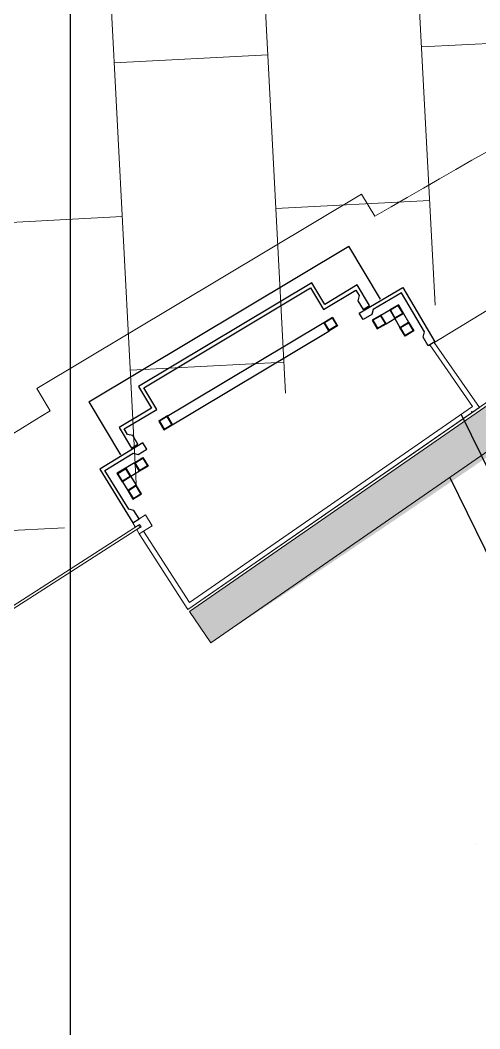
# Model space of a CAD drawing. Header units: millimetres. Extents: x 9159 to 17971, y 10368 to 13314.
# Drawn here: x 13737.9 to 13920, y 11717.4 to 12117 of the extents above; entities that cross this region are included whole.
import ezdxf

# ---------------------------------------------------------------- set-up
doc = ezdxf.new("R2010")
doc.units = ezdxf.units.MM
doc.header["$LTSCALE"] = 5
doc.layers.add('200-InsPoint-3D', color=3, linetype='Continuous', plot=False)
for name, color, linetype, lineweight in [('A-DUVAR', 5, 'Continuous', 18), ('ALCIPANEL', 94, 'Continuous', 18), ('Ar-WINDOW-GLASS', 124, 'Continuous', 5), ('AR-WINDOW-PROFILE', 154, 'Continuous', 13), ('fusya-hatch', 230, 'Continuous', 0), ('kesit', 7, 'Continuous', 0), ('S-Fibrobeton', 26, 'Continuous', 25), ('S-Karkas', 48, 'Continuous', 25), ('S-Ölçü', 140, 'Continuous', 5), ('SAF_DOSEME-TAS3', 251, 'Continuous', 0), ('SİLME  İZ', 42, 'Continuous', 0), ('YAZI', 250, 'Continuous', 30)]:
    doc.layers.add(name, color=color, linetype=linetype, lineweight=lineweight)

# ---------------------------------------------------------------- blocks, each defined once
blk = doc.blocks.new('kln2')
at = {"layer": 'S-Fibrobeton'}
blk.add_line((-2307.88, -9774.31, 0), (-2420.85, -9814.76, 0), dxfattribs=at)
at = {"layer": 'S-Fibrobeton', "elevation": 0}
for points in [[(-2307.88, -9774.31), (-2316.11, -9751.24)], [(-2429.13, -9791.69), (-2420.85, -9814.76)]]:
    blk.add_lwpolyline(points, dxfattribs=at)
at = {"layer": 'S-Fibrobeton'}
blk.add_lwpolyline([(-2328.37, -9776.39), (-2331.74, -9766.98), (-2317.62, -9761.92), (-2320.82, -9752.98), (-2323.65, -9753.99), (-2322.3, -9757.76), (-2320.38, -9758.66), (-2319.54, -9761.02), (-2333.66, -9766.07), (-2330.29, -9775.49), (-2402.78, -9801.44), (-2406.15, -9792.02), (-2420.28, -9797.08), (-2421.12, -9794.73), (-2420.21, -9792.81), (-2421.56, -9789.04), (-2424.38, -9790.05), (-2421.18, -9799), (-2407.06, -9793.94), (-2403.69, -9803.36)], close=True, dxfattribs=at)
at = {"layer": 'S-Karkas', "elevation": 0}
for points in [[(-2334.89, -9757.62), (-2406.62, -9783.3)], [(-2333.54, -9761.39), (-2405.27, -9787.07)]]:
    blk.add_lwpolyline(points, dxfattribs=at)
for points in [[(-2334.89, -9757.62), (-2338.66, -9758.97), (-2337.31, -9762.74), (-2333.54, -9761.39)], [(-2335.01, -9757.88), (-2338.4, -9759.09), (-2337.19, -9762.48), (-2333.8, -9761.27)], [(-2410.38, -9784.65), (-2406.62, -9783.3), (-2405.27, -9787.07), (-2409.04, -9788.42)], [(-2410.13, -9784.77), (-2406.74, -9783.56), (-2405.53, -9786.95), (-2408.91, -9788.16)]]:
    blk.add_lwpolyline(points, close=True, dxfattribs=at)
blk = doc.blocks.new('asdasd')
at = {"layer": 'S-Fibrobeton'}
blk.add_lwpolyline([(-4008.7, -9129.74), (-4027.39, -9136.93), (-4018.42, -9160.26), (-4015.62, -9159.19), (-4017.05, -9155.47), (-4018.99, -9154.61), (-4025.46, -9137.79), (-4013.28, -9133.12), (-4011.36, -9133.98), (-4007.63, -9132.54)], close=True, dxfattribs=at)
at = {"layer": 'S-Karkas'}
for points in [[(-4013.44, -9136.92), (-4009.71, -9135.49), (-4008.27, -9139.22), (-4012, -9140.65)], [(-4013.18, -9137.04), (-4009.82, -9135.74), (-4008.53, -9139.1), (-4011.89, -9140.4)], [(-4020.93, -9139.8), (-4017.2, -9138.37), (-4015.76, -9142.1), (-4019.5, -9143.53)], [(-4020.67, -9139.92), (-4017.31, -9138.62), (-4016.02, -9141.98), (-4019.38, -9143.28)], [(-4018.05, -9147.29), (-4016.62, -9151.03), (-4012.88, -9149.59), (-4014.32, -9145.86)], [(-4017.79, -9147.41), (-4016.5, -9150.77), (-4013.14, -9149.48), (-4014.43, -9146.12)]]:
    blk.add_lwpolyline(points, close=True, dxfattribs=at)
for points in [[(-4013.44, -9136.92), (-4020.93, -9139.8), (-4018.05, -9147.29)], [(-4012, -9140.65), (-4015.76, -9142.1), (-4014.32, -9145.86)]]:
    blk.add_lwpolyline(points, dxfattribs=at)
blk = doc.blocks.new('BLS2580')
at = {"layer": '200-InsPoint-3D'}
blk.add_point((0, 0), dxfattribs=at)
blk.add_point((0, 0), dxfattribs=at)
blk.add_point((0, 0), dxfattribs=at)
blk.add_point((0, 0), dxfattribs=at)
blk.add_point((0, 0), dxfattribs=at)
blk.add_point((0, 0), dxfattribs=at)
blk.add_point((0, 0), dxfattribs=at)
blk.add_point((0, 0), dxfattribs=at)
blk.add_point((0, 0), dxfattribs=at)
blk.add_point((0, 0), dxfattribs=at)
blk.add_point((0, 0), dxfattribs=at)
blk.add_point((0, 0), dxfattribs=at)
blk.add_point((0, 0), dxfattribs=at)
blk.add_point((0, 0), dxfattribs=at)
blk.add_point((0, 0), dxfattribs=at)
blk.add_point((0, 0), dxfattribs=at)
blk.add_point((0, 0), dxfattribs=at)
blk.add_point((0, 0), dxfattribs=at)
blk.add_point((0, 0), dxfattribs=at)
blk.add_point((0, 0), dxfattribs=at)
blk.add_point((0, 0), dxfattribs=at)
blk.add_point((0, 0), dxfattribs=at)
blk.add_point((0, 0), dxfattribs=at)
blk.add_point((0, 0), dxfattribs=at)
blk.add_point((0, 0), dxfattribs=at)
blk.add_point((0, 0), dxfattribs=at)
blk.add_point((0, 0), dxfattribs=at)
blk.add_point((0, 0), dxfattribs=at)
blk.add_point((0, 0), dxfattribs=at)
blk.add_point((0, 0), dxfattribs=at)
blk.add_point((0, 0), dxfattribs=at)
blk.add_point((0, 0), dxfattribs=at)
blk.add_point((0, 0), dxfattribs=at)
blk.add_point((0, 0), dxfattribs=at)
blk.add_point((0, 0), dxfattribs=at)
blk.add_point((0, 0), dxfattribs=at)
blk.add_point((0, 0), dxfattribs=at)
at = {"layer": '200-InsPoint-3D', "flags": 9}
blk.add_attdef('DISTANG', (0, 0), '', height=1, dxfattribs=at)

msp = doc.modelspace()

# ---------------------------------------------------------------- hatches: boundary and pattern name
at = {"layer": 'fusya-hatch'}
h = msp.add_hatch(color=256, dxfattribs=at)
edge = h.paths.add_edge_path()
edge.add_line((14078.15, 12053.66), (14069.61, 12065.99))
edge.add_arc((-419968.16, 638584.82), 762177.56, 304.68911963, 304.71332262, ccw=False)
edge.add_line((13804.91, 11882.7), (13813.45, 11870.37))
edge.add_arc((10085.12, 17537.3), 6783.41, 303.34138, 306.061062)

# ---------------------------------------------------------------- linework, layer by layer
for p, q in [((14009.49, 11762.68), (13912.64, 11960.95)), ((14191.76, 11355.34), (13908.16, 11935.95))]:
    msp.add_line(p, q)
at = {"layer": 'A-DUVAR'}
for p, q in [((13902.18, 11989.51), (14119.94, 12121.72)), ((14133.14, 12111.2), (13804.35, 11883.52)), ((14069.61, 12065.99), (13804.91, 11882.7)), ((14078.15, 12053.66), (13813.45, 11870.37)), ((13813.45, 11870.37, 0.99), (13804.91, 11882.7, 0.99))]:
    msp.add_line(p, q, dxfattribs=at)
at = {"layer": 'ALCIPANEL'}
for p, q in [((13900.2, 11988.36), (13917.06, 11964.01)), ((13901.93, 11989.37), (13919.85, 11963.5)), ((13919.85, 11963.5), (13804.35, 11883.52)), ((13917.06, 11964.01), (13804.91, 11886.35)), ((13804.91, 11886.35), (13786.78, 11914.61)), ((13804.35, 11883.52, -1.29), (13785.07, 11913.56))]:
    msp.add_line(p, q, dxfattribs=at)
at = {"layer": 'Ar-WINDOW-GLASS'}
for p, q in [((13586, 11789.21), (13784.79, 11916.9)), ((13785.31, 11916.04), (13586.56, 11788.38)), ((13785.31, 11916.04), (13784.79, 11916.9))]:
    msp.add_line(p, q, dxfattribs=at)
at = {"layer": 'AR-WINDOW-PROFILE'}
msp.add_lwpolyline([(13787.58, 11920.96), (13782.46, 11917.83), (13783.45, 11916.21), (13785.16, 11917.25), (13785.79, 11916.23), (13784.08, 11915.18), (13785.07, 11913.56), (13790.19, 11916.7), (13787.58, 11920.96)], close=True, dxfattribs=at)
at = {"layer": 'kesit'}
msp.add_line((13918.31, 11790.89), (13918.31, 11790.89), dxfattribs=at)
at = {"layer": 'SAF_DOSEME-TAS3'}
for p, q in [((13873.3, 12556.77), (13902.27, 12004.08)), ((13813.16, 12539.61), (13843.05, 11969.23)), ((13753.31, 12516.81), (13783.88, 11933.47)), ((13896.9, 12106.45), (13957.78, 12109.64)), ((13775.15, 12100.07), (13836.03, 12103.26)), ((13839.22, 12042.39), (13900.09, 12045.58)), ((13717.46, 12036.01), (13778.34, 12039.2)), ((13781.53, 11978.32), (13842.41, 11981.51)), ((13723.85, 11914.25), (13755.39, 11915.91))]:
    msp.add_line(p, q, dxfattribs=at)
at = {"layer": 'SİLME  İZ'}
for points in [[(14296.61, 12261.04, 0.019777), (13878.43, 12039.34, 0.019777)], [(13749.74, 11962.28, 0.009454), (13559.31, 11839.96, 0.009454)]]:
    msp.add_lwpolyline(points, format="xyb", dxfattribs=at)
msp.add_lwpolyline([(13878.43, 12039.34), (13873.18, 12048.11), (13744.49, 11971.05), (13749.74, 11962.28)], dxfattribs=at)
at = {"layer": 'YAZI', "linetype": 'Continuous', "ltscale": 10, "elevation": 22.59}
msp.add_lwpolyline([(13757.76, 13313.93), (17971.11, 13313.93), (17971.11, 10467.83), (13757.76, 10467.83)], close=True, dxfattribs=at)
msp.add_lwpolyline([(13757.76, 13313.93), (17971.11, 13313.93), (17971.11, 10467.83), (13757.76, 10467.83)], close=True, dxfattribs=at)
msp.add_lwpolyline([(13757.76, 13313.93), (17971.11, 13313.93), (17971.11, 10467.83), (13757.76, 10467.83)], close=True, dxfattribs=at)
msp.add_lwpolyline([(13757.76, 13313.93), (17971.11, 13313.93), (17971.11, 10467.83), (13757.76, 10467.83)], close=True, dxfattribs=at)
msp.add_lwpolyline([(13757.76, 13313.93), (17971.11, 13313.93), (17971.11, 10467.83), (13757.76, 10467.83)], close=True, dxfattribs=at)

# ---------------------------------------------------------------- block references
at = {"xscale": 0.09999999999991728, "yscale": 0.09999999999854481, "zscale": 0.1, "rotation": 34.70122112476592}
msp.add_blockref('BLS2580', (13916.83, 11961.81), dxfattribs=at)
at = {"layer": 'S-Ölçü'}
for name, p, rotation in [('kln2', (13402.7, 1929.3), 191.2172612138682), ('asdasd', (16066.77, 21656.42), 10.48530412762098)]:
    msp.add_blockref(name, p, dxfattribs=dict(at, rotation=rotation))
at = {"layer": 'S-Ölçü', "xscale": -1, "rotation": 51.35707904056945}
msp.add_blockref('asdasd', (4238.16, 14571.18), dxfattribs=at)

doc.saveas('drawing.dxf')
